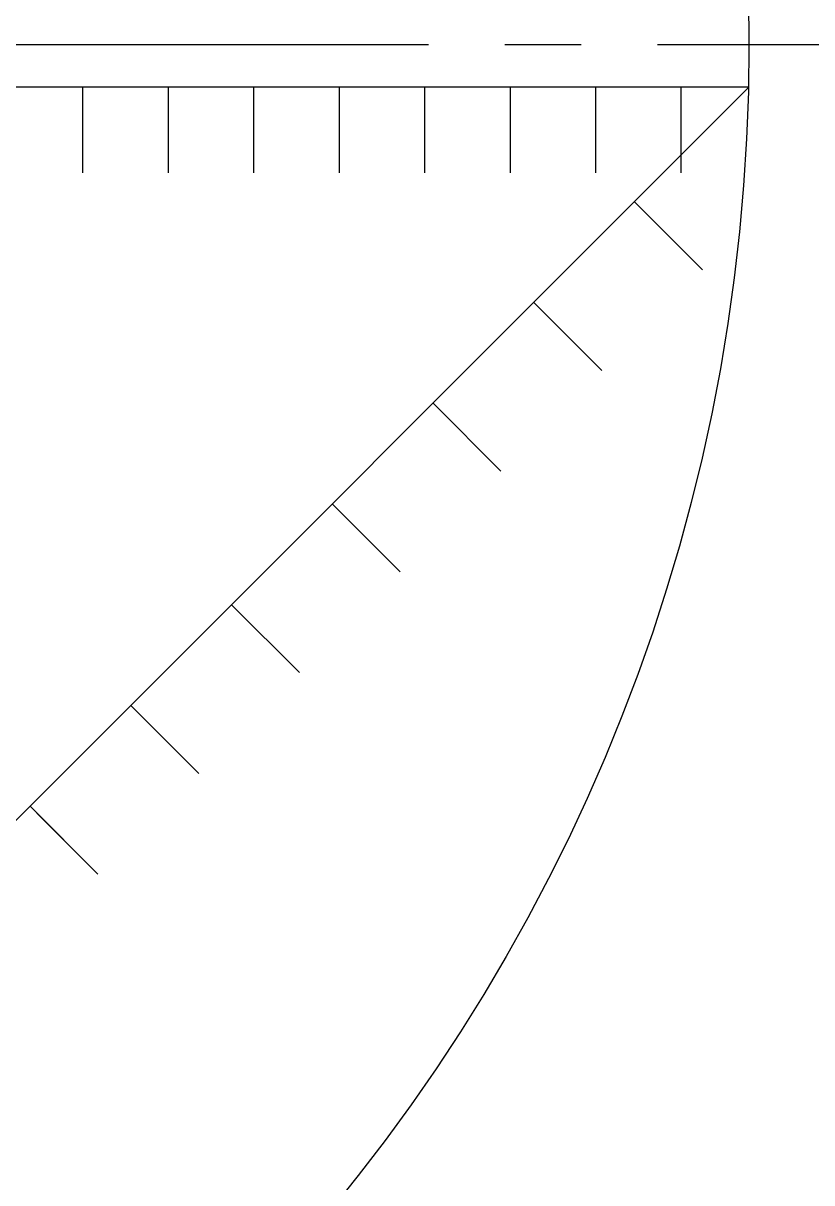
# Model space of a CAD drawing. Header units: millimetres. Extents: x -121190 to 167528, y -50070 to 22631.
# Drawn here: x -51056 to -50410, y 4245 to 5194 of the extents above; entities that cross this region are included whole.
import ezdxf

# ---------------------------------------------------------------- set-up
doc = ezdxf.new("R2010")
doc.units = ezdxf.units.MM
doc.header["$MEASUREMENT"] = 0
doc.linetypes.add('CENTER2', pattern=[1.125, 0.75, -0.125, 0.125, -0.125])
doc.layers.add('10.HATCH', color=9, linetype='Continuous')
doc.layers.add('CDC.01.AXIS', color=160, linetype='CENTER2')
doc.layers.add('CDC_03.BORDER', color=3, linetype='Continuous', lineweight=25)

msp = doc.modelspace()

# ---------------------------------------------------------------- linework, layer by layer
at = {"layer": '10.HATCH', "ltscale": 10}
for p, q in [((-51007.02, 5141.84), (-51007.02, 5071.84)), ((-50937.02, 5141.84), (-50937.02, 5071.84)), ((-50867.02, 5141.84), (-50867.02, 5071.84)), ((-50797.02, 5141.84), (-50797.02, 5071.84)), ((-50727.02, 5141.84), (-50727.02, 5071.84)), ((-50657.02, 5141.84), (-50657.02, 5071.84)), ((-50587.02, 5141.84), (-50587.02, 5071.84)), ((-50517.02, 5141.84), (-50517.02, 5071.84)), ((-50555.08, 5048.12), (-50499.46, 4992.5)), ((-50637.59, 4965.63), (-50581.96, 4910.01)), ((-50720.09, 4883.15), (-50664.47, 4827.52)), ((-50802.59, 4800.66), (-50746.97, 4745.03)), ((-50885.1, 4718.17), (-50829.48, 4662.55)), ((-50967.6, 4635.68), (-50911.98, 4580.06)), ((-50961.97, 4630.05), (-50931.69, 4599.77)), ((-51050.11, 4553.2), (-50994.48, 4497.57)), ((-51044.47, 4547.56), (-50994.48, 4497.57))]:
    msp.add_line(p, q, dxfattribs=at)
at = {"layer": 'CDC.01.AXIS', "ltscale": 500}
msp.add_line((-53911.32, 5176.84), (-50011.32, 5176.84), dxfattribs=at)
at = {"layer": 'CDC_03.BORDER', "ltscale": 10}
for q in [(-51926.32, 5141.84), (-51926.32, 3677.19)]:
    msp.add_line((-50461.32, 5141.84), q, dxfattribs=at)
msp.add_circle((-51961.32, 5176.84), 1500, dxfattribs=at)

doc.saveas('drawing.dxf')
